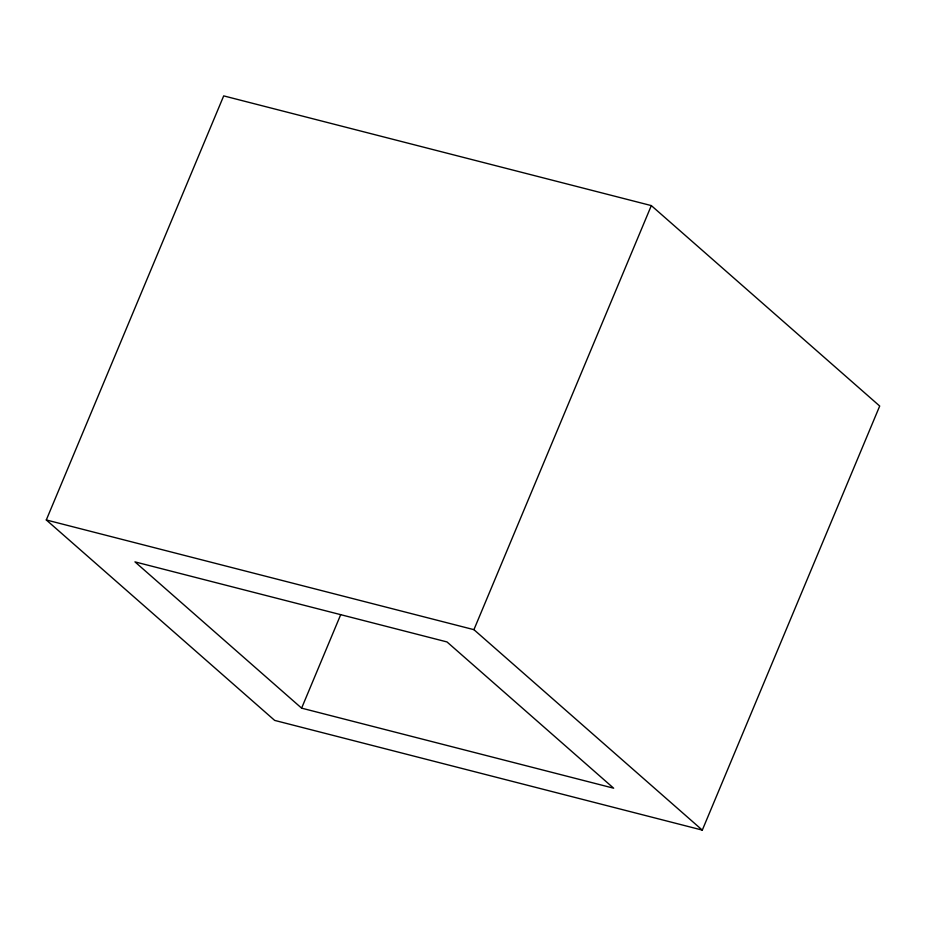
<?xml version="1.0" encoding="UTF-8"?>
<svg xmlns="http://www.w3.org/2000/svg" width="926" height="926" viewBox="0 0 926 926"><rect width="100%" height="100%" fill="white"/><g stroke="black" fill="none" stroke-linecap="round" stroke-linejoin="round"><path stroke-width="1.39" d="M46.3 519.961L223.698 95.887L651.325 205.595L879.7 406.039L702.302 830.113L274.675 720.405L46.3 519.961L473.927 629.668L702.302 830.113M301.61 708.147L134.953 561.874L447.003 641.938L613.66 788.2L301.61 708.147L340.652 614.795M473.927 629.668L651.325 205.595"/></g></svg>
